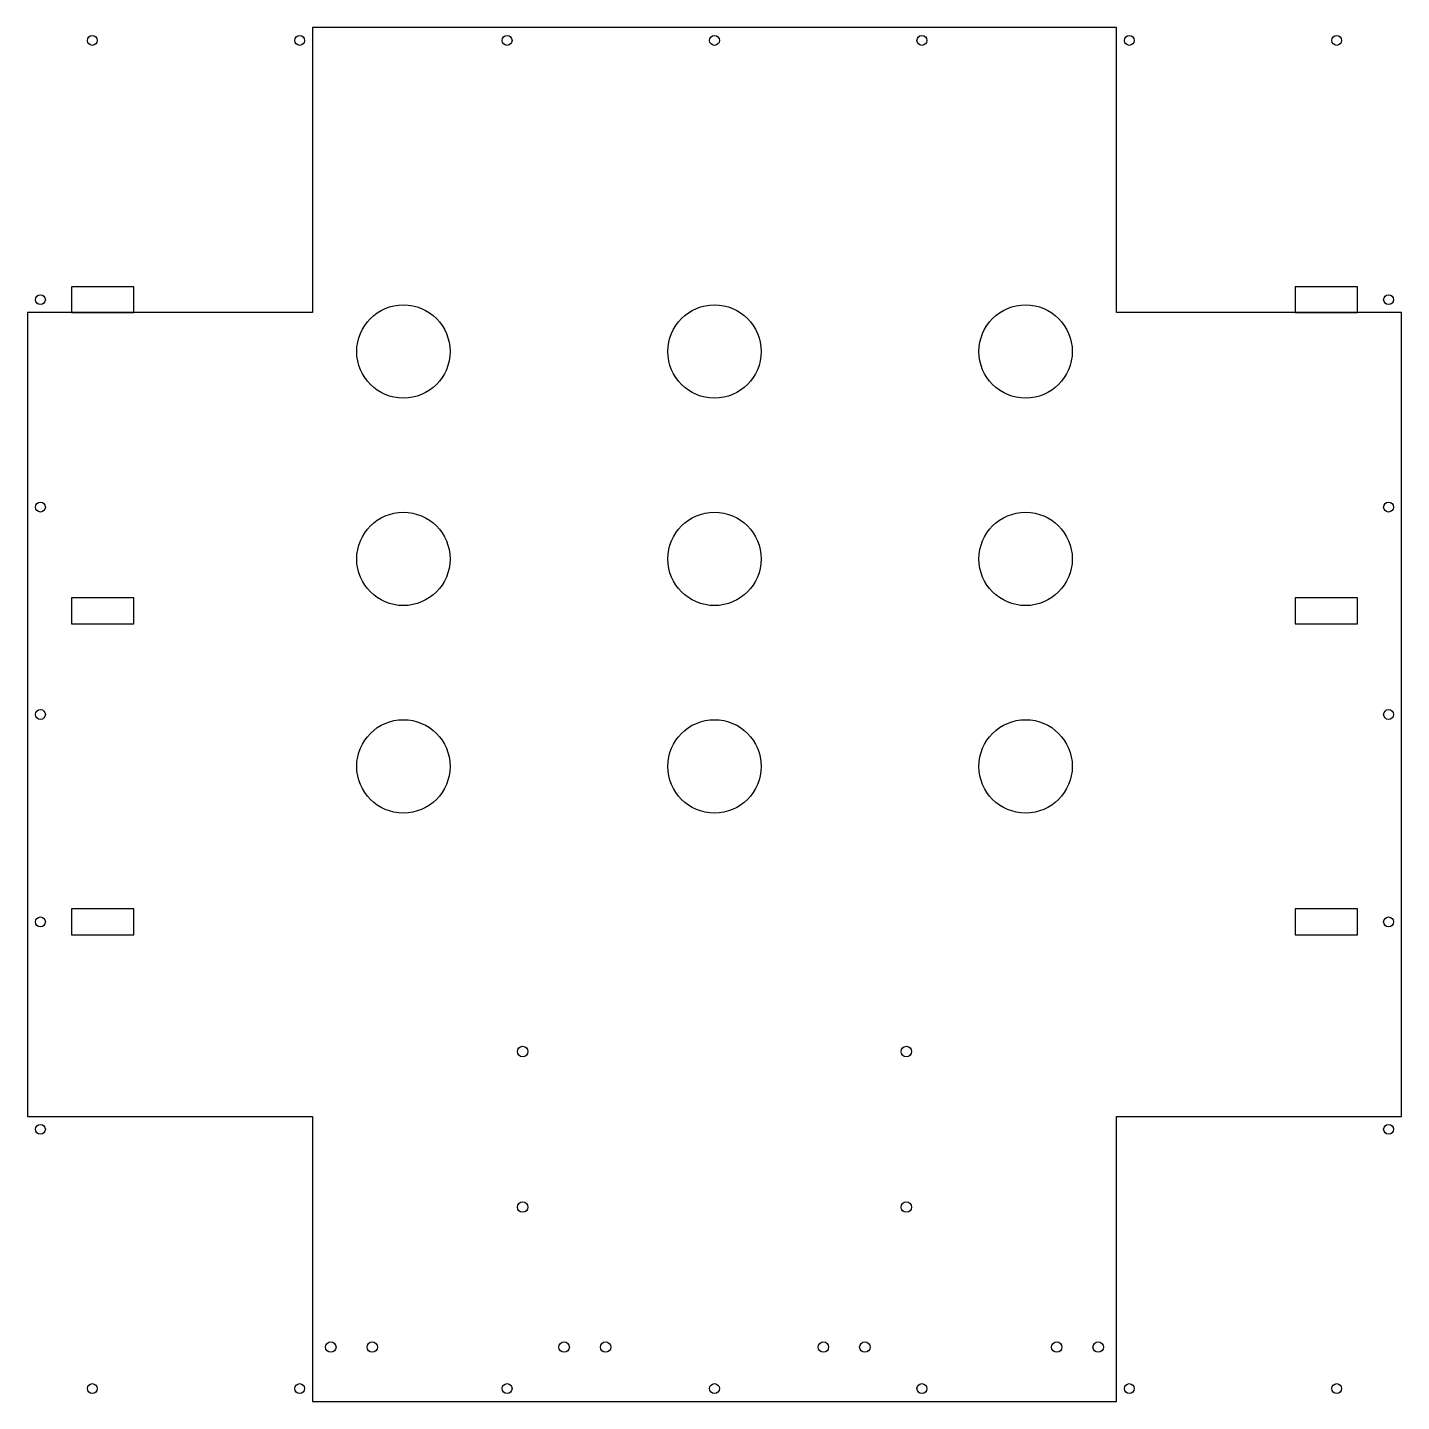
# Model space of a CAD drawing. Header units: inches. Extents: x -13.2 to 13.2, y -13.2 to 13.2.
import ezdxf

# ---------------------------------------------------------------- set-up
doc = ezdxf.new("R2010")
doc.units = ezdxf.units.IN
doc.layers.add('CUT', color=7, linetype='Continuous')

msp = doc.modelspace()

# ---------------------------------------------------------------- linework, layer by layer
at = {"layer": 'CUT'}
for points in [[(-7.75, -13.25), (7.75, -13.25), (7.75, -7.75), (13.25, -7.75), (13.25, 7.75), (7.75, 7.75), (7.75, 13.25), (-7.75, 13.25), (-7.75, 7.75), (-13.25, 7.75), (-13.25, -7.75), (-7.75, -7.75)], [(-12.4, 7.75), (-11.2, 7.75), (-11.2, 8.25), (-12.4, 8.25)], [(11.2, 7.75), (12.4, 7.75), (12.4, 8.25), (11.2, 8.25)], [(-12.4, 1.75), (-11.2, 1.75), (-11.2, 2.25), (-12.4, 2.25)], [(11.2, 1.75), (12.4, 1.75), (12.4, 2.25), (11.2, 2.25)], [(-12.4, -4.25), (-11.2, -4.25), (-11.2, -3.75), (-12.4, -3.75)], [(11.2, -4.25), (12.4, -4.25), (12.4, -3.75), (11.2, -3.75)]]:
    msp.add_lwpolyline(points, close=True, dxfattribs=at)
for centre, radius in [((-12, 13), 0.0953), ((-8, 13), 0.0953), ((-4, 13), 0.0953), ((0, 13), 0.0953), ((4, 13), 0.0953), ((8, 13), 0.0953), ((12, 13), 0.0953), ((-13, 8), 0.0953), ((13, 8), 0.0953), ((-6, 7), 0.9), ((0, 7), 0.9), ((6, 7), 0.9), ((-13, 4), 0.0953), ((13, 4), 0.0953), ((-6, 3), 0.9), ((0, 3), 0.9), ((6, 3), 0.9), ((-13, 0), 0.0953), ((13, 0), 0.0953), ((-6, -1), 0.9), ((0, -1), 0.9), ((6, -1), 0.9), ((-13, -4), 0.0953), ((13, -4), 0.0953), ((-3.7, -6.5), 0.101), ((3.7, -6.5), 0.101), ((-13, -8), 0.0953), ((13, -8), 0.0953), ((-3.7, -9.5), 0.101), ((3.7, -9.5), 0.101), ((-7.4, -12.2), 0.101), ((-6.6, -12.2), 0.101), ((-2.9, -12.2), 0.101), ((-2.1, -12.2), 0.101), ((2.1, -12.2), 0.101), ((2.9, -12.2), 0.101), ((6.6, -12.2), 0.101), ((7.4, -12.2), 0.101), ((-12, -13), 0.0953), ((-8, -13), 0.0953), ((-4, -13), 0.0953), ((0, -13), 0.0953), ((4, -13), 0.0953), ((8, -13), 0.0953), ((12, -13), 0.0953)]:
    msp.add_circle(centre, radius, dxfattribs=at)

doc.saveas('drawing.dxf')
